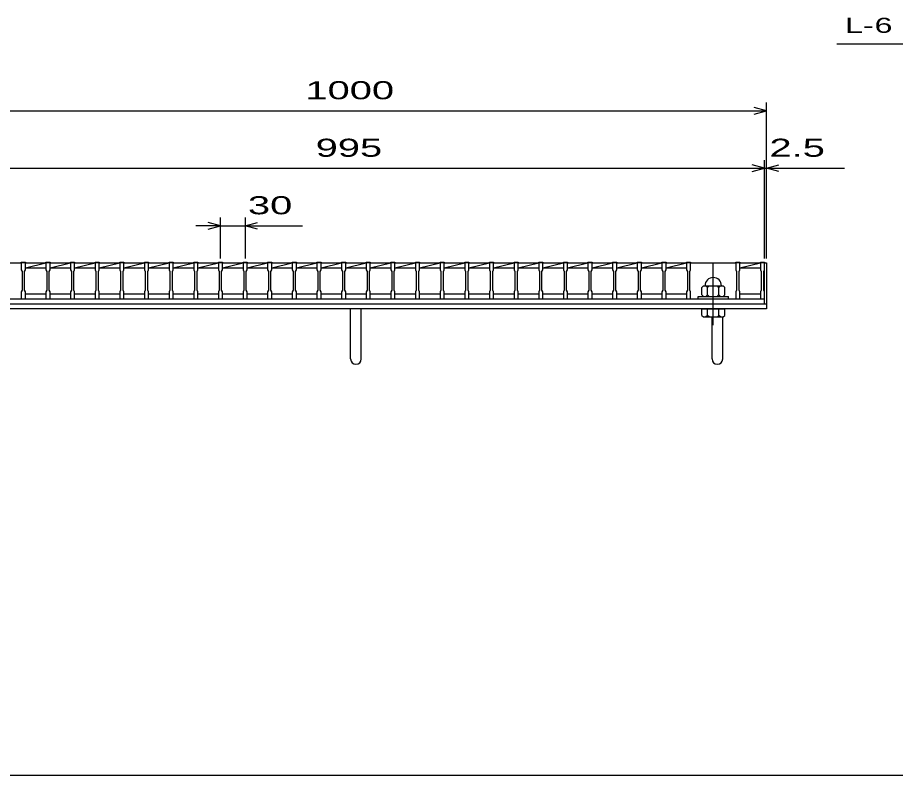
# Model space of a CAD drawing. Units: millimetres, scale not verified. Extents: x -1820 to 1731, y -1282 to 1054.
# Drawn here: x -1262 to -194, y -1146 to -224 of the extents above; entities that cross this region are included whole.
import ezdxf
from ezdxf.enums import TextEntityAlignment as Align

# ---------------------------------------------------------------- set-up
doc = ezdxf.new("R2010")
doc.units = ezdxf.units.MM
doc.header["$LTSCALE"] = 10
doc.linetypes.add('CHAIN', pattern=[18.5, 12, -1.5, 3.5, -1.5])
for name, color, linetype, lineweight in [('0_2', 150, 'Continuous', 25), ('16', 3, 'Continuous', 25), ('19', 6, 'Continuous', 25), ('22', 4, 'Continuous', 25)]:
    doc.layers.add(name, color=color, linetype=linetype, lineweight=lineweight)
doc.styles.add('ベクトル', font='')
doc.styles.get('ベクトル').set_extended_font_data('ベクトル')

msp = doc.modelspace()

# ---------------------------------------------------------------- linework, layer by layer
at = {"layer": '0_2'}
msp.add_line((1731, -1146.5), (-1729, -1146.5), dxfattribs=at)
at = {"layer": '16'}
for p, q in [((-1313, -522.5), (-1258, -522.5)), ((-1258, -522.5), (-1258, -521.8)), ((-1258, -521.8), (-1253, -521.8)), ((-1258, -522.5), (-1258, -531)), ((-1253, -522.5), (-1258, -522.5)), ((-1253, -521.8), (-1253, -522.5)), ((-1253, -531), (-1253, -522.5)), ((-1253, -522.5), (-1228, -522.5)), ((-1253, -528.5), (-1228, -522.5)), ((-1228, -522.5), (-1228, -521.8)), ((-1228, -521.8), (-1223, -521.8)), ((-1228, -522.5), (-1228, -531)), ((-1223, -522.5), (-1228, -522.5)), ((-1223, -521.8), (-1223, -522.5)), ((-1223, -531), (-1223, -522.5)), ((-1223, -522.5), (-1198, -522.5)), ((-1223, -528.5), (-1198, -522.5)), ((-1198, -522.5), (-1198, -521.8)), ((-1198, -521.8), (-1193, -521.8)), ((-1198, -522.5), (-1198, -531)), ((-1193, -522.5), (-1198, -522.5)), ((-1193, -521.8), (-1193, -522.5)), ((-1193, -531), (-1193, -522.5)), ((-1193, -522.5), (-1168, -522.5)), ((-1193, -528.5), (-1168, -522.5)), ((-1168, -522.5), (-1168, -521.8)), ((-1168, -521.8), (-1163, -521.8)), ((-1168, -522.5), (-1168, -531)), ((-1163, -522.5), (-1168, -522.5)), ((-1163, -521.8), (-1163, -522.5)), ((-1163, -531), (-1163, -522.5)), ((-1163, -522.5), (-1138, -522.5)), ((-1163, -528.5), (-1138, -522.5)), ((-1138, -522.5), (-1138, -521.8)), ((-1138, -521.8), (-1133, -521.8)), ((-1138, -522.5), (-1138, -531)), ((-1133, -522.5), (-1138, -522.5)), ((-1133, -521.8), (-1133, -522.5)), ((-1133, -531), (-1133, -522.5)), ((-1133, -522.5), (-1108, -522.5)), ((-1133, -528.5), (-1108, -522.5)), ((-1108, -522.5), (-1108, -521.8)), ((-1108, -521.8), (-1103, -521.8)), ((-1108, -522.5), (-1108, -531)), ((-1103, -522.5), (-1108, -522.5)), ((-1103, -521.8), (-1103, -522.5)), ((-1103, -531), (-1103, -522.5)), ((-1103, -522.5), (-1078, -522.5)), ((-1103, -528.5), (-1078, -522.5)), ((-1078, -522.5), (-1078, -521.8)), ((-1078, -521.8), (-1073, -521.8)), ((-1078, -522.5), (-1078, -531)), ((-1073, -522.5), (-1078, -522.5)), ((-1073, -521.8), (-1073, -522.5)), ((-1073, -531), (-1073, -522.5)), ((-1073, -522.5), (-1048, -522.5)), ((-1073, -528.5), (-1048, -522.5)), ((-1048, -522.5), (-1048, -521.8)), ((-1048, -521.8), (-1043, -521.8)), ((-1048, -522.5), (-1048, -531)), ((-1043, -522.5), (-1048, -522.5)), ((-1043, -521.8), (-1043, -522.5)), ((-1043, -531), (-1043, -522.5)), ((-1043, -522.5), (-1018, -522.5)), ((-1043, -528.5), (-1018, -522.5)), ((-1018, -522.5), (-1018, -521.8)), ((-1018, -521.8), (-1013, -521.8)), ((-1018, -522.5), (-1018, -531)), ((-1013, -522.5), (-1018, -522.5)), ((-1013, -521.8), (-1013, -522.5)), ((-1013, -531), (-1013, -522.5)), ((-1013, -522.5), (-988, -522.5)), ((-1013, -528.5), (-988, -522.5)), ((-988, -522.5), (-988, -521.8)), ((-988, -521.8), (-983, -521.8)), ((-988, -522.5), (-988, -531)), ((-983, -522.5), (-988, -522.5)), ((-983, -521.8), (-983, -522.5)), ((-983, -531), (-983, -522.5)), ((-983, -522.5), (-958, -522.5)), ((-983, -528.5), (-958, -522.5)), ((-958, -522.5), (-958, -521.8)), ((-958, -521.8), (-953, -521.8)), ((-958, -522.5), (-958, -531)), ((-953, -522.5), (-958, -522.5)), ((-953, -521.8), (-953, -522.5)), ((-953, -531), (-953, -522.5)), ((-953, -522.5), (-928, -522.5)), ((-953, -528.5), (-928, -522.5)), ((-928, -522.5), (-928, -521.8)), ((-928, -521.8), (-923, -521.8)), ((-928, -522.5), (-928, -531)), ((-923, -522.5), (-928, -522.5)), ((-923, -521.8), (-923, -522.5)), ((-923, -531), (-923, -522.5)), ((-923, -522.5), (-898, -522.5)), ((-923, -528.5), (-898, -522.5)), ((-898, -522.5), (-898, -521.8)), ((-898, -521.8), (-893, -521.8)), ((-898, -522.5), (-898, -531)), ((-893, -522.5), (-898, -522.5)), ((-893, -521.8), (-893, -522.5)), ((-893, -531), (-893, -522.5)), ((-893, -522.5), (-868, -522.5)), ((-893, -528.5), (-868, -522.5)), ((-868, -522.5), (-868, -521.8)), ((-868, -521.8), (-863, -521.8)), ((-868, -522.5), (-868, -531)), ((-863, -522.5), (-868, -522.5)), ((-863, -521.8), (-863, -522.5)), ((-863, -531), (-863, -522.5)), ((-863, -522.5), (-838, -522.5)), ((-863, -528.5), (-838, -522.5)), ((-838, -522.5), (-838, -521.8)), ((-838, -521.8), (-833, -521.8)), ((-838, -522.5), (-838, -531)), ((-833, -522.5), (-838, -522.5)), ((-833, -521.8), (-833, -522.5)), ((-833, -531), (-833, -522.5)), ((-833, -522.5), (-808, -522.5)), ((-833, -528.5), (-808, -522.5)), ((-808, -522.5), (-808, -521.8)), ((-808, -521.8), (-803, -521.8)), ((-808, -522.5), (-808, -531)), ((-803, -522.5), (-808, -522.5)), ((-803, -521.8), (-803, -522.5)), ((-803, -531), (-803, -522.5)), ((-803, -522.5), (-778, -522.5)), ((-803, -528.5), (-778, -522.5)), ((-778, -522.5), (-778, -521.8)), ((-778, -521.8), (-773, -521.8)), ((-778, -522.5), (-778, -531)), ((-773, -522.5), (-778, -522.5)), ((-773, -521.8), (-773, -522.5)), ((-773, -531), (-773, -522.5)), ((-773, -522.5), (-748, -522.5)), ((-773, -528.5), (-748, -522.5)), ((-748, -522.5), (-748, -521.8)), ((-748, -521.8), (-743, -521.8)), ((-748, -522.5), (-748, -531)), ((-743, -522.5), (-748, -522.5)), ((-743, -521.8), (-743, -522.5)), ((-743, -531), (-743, -522.5)), ((-743, -522.5), (-718, -522.5)), ((-743, -528.5), (-718, -522.5)), ((-718, -522.5), (-718, -521.8)), ((-718, -521.8), (-713, -521.8)), ((-718, -522.5), (-718, -531)), ((-713, -522.5), (-718, -522.5)), ((-713, -521.8), (-713, -522.5)), ((-713, -531), (-713, -522.5)), ((-713, -522.5), (-688, -522.5)), ((-713, -528.5), (-688, -522.5)), ((-688, -522.5), (-688, -521.8)), ((-688, -521.8), (-683, -521.8)), ((-688, -522.5), (-688, -531)), ((-683, -522.5), (-688, -522.5)), ((-683, -521.8), (-683, -522.5)), ((-683, -531), (-683, -522.5)), ((-683, -522.5), (-658, -522.5)), ((-683, -528.5), (-658, -522.5)), ((-658, -522.5), (-658, -521.8)), ((-658, -521.8), (-653, -521.8)), ((-658, -522.5), (-658, -531)), ((-653, -522.5), (-658, -522.5)), ((-653, -521.8), (-653, -522.5)), ((-653, -531), (-653, -522.5)), ((-653, -522.5), (-628, -522.5)), ((-653, -528.5), (-628, -522.5)), ((-628, -522.5), (-628, -521.8)), ((-628, -521.8), (-623, -521.8)), ((-628, -522.5), (-628, -531)), ((-623, -522.5), (-628, -522.5)), ((-623, -521.8), (-623, -522.5)), ((-623, -531), (-623, -522.5)), ((-623, -522.5), (-598, -522.5)), ((-623, -528.5), (-598, -522.5)), ((-598, -522.5), (-598, -521.8)), ((-598, -521.8), (-593, -521.8)), ((-598, -522.5), (-598, -531)), ((-593, -522.5), (-598, -522.5)), ((-593, -521.8), (-593, -522.5)), ((-593, -531), (-593, -522.5)), ((-593, -522.5), (-568, -522.5)), ((-593, -528.5), (-568, -522.5)), ((-568, -522.5), (-568, -521.8)), ((-568, -521.8), (-563, -521.8)), ((-568, -522.5), (-568, -531)), ((-563, -522.5), (-568, -522.5)), ((-563, -521.8), (-563, -522.5)), ((-563, -531), (-563, -522.5)), ((-563, -522.5), (-538, -522.5)), ((-563, -528.5), (-538, -522.5)), ((-538, -522.5), (-538, -521.8)), ((-538, -521.8), (-533, -521.8)), ((-538, -522.5), (-538, -531)), ((-533, -522.5), (-538, -522.5)), ((-533, -521.8), (-533, -522.5)), ((-533, -531), (-533, -522.5)), ((-533, -522.5), (-508, -522.5)), ((-533, -528.5), (-508, -522.5)), ((-508, -522.5), (-508, -521.8)), ((-508, -521.8), (-503, -521.8)), ((-508, -522.5), (-508, -531)), ((-503, -522.5), (-508, -522.5)), ((-503, -521.8), (-503, -522.5)), ((-503, -531), (-503, -522.5)), ((-503, -522.5), (-478, -522.5)), ((-503, -528.5), (-478, -522.5)), ((-478, -522.5), (-478, -521.8)), ((-478, -521.8), (-473, -521.8)), ((-478, -522.5), (-478, -531)), ((-473, -522.5), (-478, -522.5)), ((-473, -521.8), (-473, -522.5)), ((-473, -531), (-473, -522.5)), ((-473, -522.5), (-448, -522.5)), ((-473, -528.5), (-448, -522.5)), ((-448, -522.5), (-448, -521.8)), ((-448, -521.8), (-443, -521.8)), ((-448, -522.5), (-448, -531)), ((-443, -522.5), (-448, -522.5)), ((-443, -521.8), (-443, -522.5)), ((-443, -531), (-443, -522.5)), ((-443, -522.5), (-388, -522.5)), ((-388, -522.5), (-388, -521.8)), ((-388, -521.8), (-383, -521.8)), ((-388, -522.5), (-388, -531)), ((-383, -522.5), (-388, -522.5)), ((-383, -521.8), (-383, -522.5)), ((-383, -531), (-383, -522.5)), ((-383, -522.5), (-358, -522.5)), ((-383, -528.5), (-358, -522.5)), ((-358, -522.5), (-358, -521.8)), ((-358, -521.8), (-353, -521.8)), ((-358, -522.5), (-358, -531)), ((-353, -522.5), (-358, -522.5)), ((-353, -521.8), (-353, -522.5)), ((-353, -531), (-353, -522.5)), ((-353, -560.5), (-353, -522.5)), ((-1258, -531), (-1257, -533)), ((-1257, -533), (-1257, -556)), ((-1254, -533), (-1253, -531)), ((-1254, -556), (-1254, -533)), ((-1253, -528.5), (-1228, -528.5)), ((-1228, -531), (-1227, -533)), ((-1227, -533), (-1227, -556)), ((-1224, -533), (-1223, -531)), ((-1224, -556), (-1224, -533)), ((-1223, -528.5), (-1198, -528.5)), ((-1198, -531), (-1197, -533)), ((-1197, -533), (-1197, -556)), ((-1194, -533), (-1193, -531)), ((-1194, -556), (-1194, -533)), ((-1193, -528.5), (-1168, -528.5)), ((-1168, -531), (-1167, -533)), ((-1167, -533), (-1167, -556)), ((-1164, -533), (-1163, -531)), ((-1164, -556), (-1164, -533)), ((-1163, -528.5), (-1138, -528.5)), ((-1138, -531), (-1137, -533)), ((-1137, -533), (-1137, -556)), ((-1134, -533), (-1133, -531)), ((-1134, -556), (-1134, -533)), ((-1133, -528.5), (-1108, -528.5)), ((-1108, -531), (-1107, -533)), ((-1107, -533), (-1107, -556)), ((-1104, -533), (-1103, -531)), ((-1104, -556), (-1104, -533)), ((-1103, -528.5), (-1078, -528.5)), ((-1078, -531), (-1077, -533)), ((-1077, -533), (-1077, -556)), ((-1074, -533), (-1073, -531)), ((-1074, -556), (-1074, -533)), ((-1073, -528.5), (-1048, -528.5)), ((-1048, -531), (-1047, -533)), ((-1047, -533), (-1047, -556)), ((-1044, -533), (-1043, -531)), ((-1044, -556), (-1044, -533)), ((-1043, -528.5), (-1018, -528.5)), ((-1018, -531), (-1017, -533)), ((-1017, -533), (-1017, -556)), ((-1014, -533), (-1013, -531)), ((-1014, -556), (-1014, -533)), ((-1013, -528.5), (-988, -528.5)), ((-988, -531), (-987, -533)), ((-987, -533), (-987, -556)), ((-984, -533), (-983, -531)), ((-984, -556), (-984, -533)), ((-983, -528.5), (-958, -528.5)), ((-958, -531), (-957, -533)), ((-957, -533), (-957, -556)), ((-954, -533), (-953, -531)), ((-954, -556), (-954, -533)), ((-953, -528.5), (-928, -528.5)), ((-928, -531), (-927, -533)), ((-927, -533), (-927, -556)), ((-924, -533), (-923, -531)), ((-924, -556), (-924, -533)), ((-923, -528.5), (-898, -528.5)), ((-898, -531), (-897, -533)), ((-897, -533), (-897, -556)), ((-894, -533), (-893, -531)), ((-894, -556), (-894, -533)), ((-893, -528.5), (-868, -528.5)), ((-868, -531), (-867, -533)), ((-867, -533), (-867, -556)), ((-864, -533), (-863, -531)), ((-864, -556), (-864, -533)), ((-863, -528.5), (-838, -528.5)), ((-838, -531), (-837, -533)), ((-837, -533), (-837, -556)), ((-834, -533), (-833, -531)), ((-834, -556), (-834, -533)), ((-833, -528.5), (-808, -528.5)), ((-808, -531), (-807, -533)), ((-807, -533), (-807, -556)), ((-804, -533), (-803, -531)), ((-804, -556), (-804, -533)), ((-803, -528.5), (-778, -528.5)), ((-778, -531), (-777, -533)), ((-777, -533), (-777, -556)), ((-774, -533), (-773, -531)), ((-774, -556), (-774, -533)), ((-773, -528.5), (-748, -528.5)), ((-748, -531), (-747, -533)), ((-747, -533), (-747, -556)), ((-744, -533), (-743, -531)), ((-744, -556), (-744, -533)), ((-743, -528.5), (-718, -528.5)), ((-718, -531), (-717, -533)), ((-717, -533), (-717, -556)), ((-714, -533), (-713, -531)), ((-714, -556), (-714, -533)), ((-713, -528.5), (-688, -528.5)), ((-688, -531), (-687, -533)), ((-687, -533), (-687, -556)), ((-684, -533), (-683, -531)), ((-684, -556), (-684, -533)), ((-683, -528.5), (-658, -528.5)), ((-658, -531), (-657, -533)), ((-657, -533), (-657, -556)), ((-654, -533), (-653, -531)), ((-654, -556), (-654, -533)), ((-653, -528.5), (-628, -528.5)), ((-628, -531), (-627, -533)), ((-627, -533), (-627, -556)), ((-624, -533), (-623, -531)), ((-624, -556), (-624, -533)), ((-623, -528.5), (-598, -528.5)), ((-598, -531), (-597, -533)), ((-597, -533), (-597, -556)), ((-594, -533), (-593, -531)), ((-594, -556), (-594, -533)), ((-593, -528.5), (-568, -528.5)), ((-568, -531), (-567, -533)), ((-567, -533), (-567, -556)), ((-564, -533), (-563, -531)), ((-564, -556), (-564, -533)), ((-563, -528.5), (-538, -528.5)), ((-538, -531), (-537, -533)), ((-537, -533), (-537, -556)), ((-534, -533), (-533, -531)), ((-534, -556), (-534, -533)), ((-533, -528.5), (-508, -528.5)), ((-508, -531), (-507, -533)), ((-507, -533), (-507, -556)), ((-504, -533), (-503, -531)), ((-504, -556), (-504, -533)), ((-503, -528.5), (-478, -528.5)), ((-478, -531), (-477, -533)), ((-477, -533), (-477, -556)), ((-474, -533), (-473, -531)), ((-474, -556), (-474, -533)), ((-473, -528.5), (-448, -528.5)), ((-448, -531), (-447, -533)), ((-447, -533), (-447, -556)), ((-444, -533), (-443, -531)), ((-444, -556), (-444, -533)), ((-388, -531), (-387, -533)), ((-387, -533), (-387, -556)), ((-384, -533), (-383, -531)), ((-384, -556), (-384, -533)), ((-383, -528.5), (-358, -528.5)), ((-358, -531), (-357, -533)), ((-357, -533), (-357, -556)), ((-354, -533), (-353, -531)), ((-354, -556), (-354, -533)), ((-427.5, -550.5), (-429.5, -552.5)), ((-429.5, -561.5), (-429.5, -552.5)), ((-427.5, -550.5), (-403.5, -550.5)), ((-422.5, -552.5), (-424.5, -550.5)), ((-422.5, -552.5), (-420.5, -550.5)), ((-422.5, -561.5), (-422.5, -552.5)), ((-408.5, -552.5), (-410.5, -550.5)), ((-408.5, -552.5), (-406.5, -550.5)), ((-408.5, -561.5), (-408.5, -552.5)), ((-401.5, -552.5), (-403.5, -550.5)), ((-401.5, -561.5), (-401.5, -552.5)), ((-1257, -556), (-1258, -558)), ((-1258, -558), (-1258, -566.5)), ((-1253, -558), (-1254, -556)), ((-1253, -566.5), (-1253, -558)), ((-1253, -560.5), (-1228, -560.5)), ((-1227, -556), (-1228, -558)), ((-1228, -558), (-1228, -566.5)), ((-1223, -558), (-1224, -556)), ((-1223, -566.5), (-1223, -558)), ((-1223, -560.5), (-1198, -560.5)), ((-1197, -556), (-1198, -558)), ((-1198, -558), (-1198, -566.5)), ((-1193, -558), (-1194, -556)), ((-1193, -566.5), (-1193, -558)), ((-1193, -560.5), (-1168, -560.5)), ((-1167, -556), (-1168, -558)), ((-1168, -558), (-1168, -566.5)), ((-1163, -558), (-1164, -556)), ((-1163, -566.5), (-1163, -558)), ((-1163, -560.5), (-1138, -560.5)), ((-1137, -556), (-1138, -558)), ((-1138, -558), (-1138, -566.5)), ((-1133, -558), (-1134, -556)), ((-1133, -566.5), (-1133, -558)), ((-1133, -560.5), (-1108, -560.5)), ((-1107, -556), (-1108, -558)), ((-1108, -558), (-1108, -566.5)), ((-1103, -558), (-1104, -556)), ((-1103, -566.5), (-1103, -558)), ((-1103, -560.5), (-1078, -560.5)), ((-1077, -556), (-1078, -558)), ((-1078, -558), (-1078, -566.5)), ((-1073, -558), (-1074, -556)), ((-1073, -566.5), (-1073, -558)), ((-1073, -560.5), (-1048, -560.5)), ((-1047, -556), (-1048, -558)), ((-1048, -558), (-1048, -566.5)), ((-1043, -558), (-1044, -556)), ((-1043, -566.5), (-1043, -558)), ((-1043, -560.5), (-1018, -560.5)), ((-1017, -556), (-1018, -558)), ((-1018, -558), (-1018, -566.5)), ((-1013, -558), (-1014, -556)), ((-1013, -566.5), (-1013, -558)), ((-1013, -560.5), (-988, -560.5)), ((-987, -556), (-988, -558)), ((-988, -558), (-988, -566.5)), ((-983, -558), (-984, -556)), ((-983, -566.5), (-983, -558)), ((-983, -560.5), (-958, -560.5)), ((-957, -556), (-958, -558)), ((-958, -558), (-958, -566.5)), ((-953, -558), (-954, -556)), ((-953, -566.5), (-953, -558)), ((-953, -560.5), (-928, -560.5)), ((-927, -556), (-928, -558)), ((-928, -558), (-928, -566.5)), ((-923, -558), (-924, -556)), ((-923, -566.5), (-923, -558)), ((-923, -560.5), (-898, -560.5)), ((-897, -556), (-898, -558)), ((-898, -558), (-898, -566.5)), ((-893, -558), (-894, -556)), ((-893, -566.5), (-893, -558)), ((-893, -560.5), (-868, -560.5)), ((-867, -556), (-868, -558)), ((-868, -558), (-868, -566.5)), ((-863, -558), (-864, -556)), ((-863, -566.5), (-863, -558)), ((-863, -560.5), (-838, -560.5)), ((-837, -556), (-838, -558)), ((-838, -558), (-838, -566.5)), ((-833, -558), (-834, -556)), ((-833, -566.5), (-833, -558)), ((-833, -560.5), (-808, -560.5)), ((-807, -556), (-808, -558)), ((-808, -558), (-808, -566.5)), ((-803, -558), (-804, -556)), ((-803, -566.5), (-803, -558)), ((-803, -560.5), (-778, -560.5)), ((-777, -556), (-778, -558)), ((-778, -558), (-778, -566.5)), ((-773, -558), (-774, -556)), ((-773, -566.5), (-773, -558)), ((-773, -560.5), (-748, -560.5)), ((-747, -556), (-748, -558)), ((-748, -558), (-748, -566.5)), ((-743, -558), (-744, -556)), ((-743, -566.5), (-743, -558)), ((-743, -560.5), (-718, -560.5)), ((-717, -556), (-718, -558)), ((-718, -558), (-718, -566.5)), ((-713, -558), (-714, -556)), ((-713, -566.5), (-713, -558)), ((-713, -560.5), (-688, -560.5)), ((-687, -556), (-688, -558)), ((-688, -558), (-688, -566.5)), ((-683, -558), (-684, -556)), ((-683, -566.5), (-683, -558)), ((-683, -560.5), (-658, -560.5)), ((-657, -556), (-658, -558)), ((-658, -558), (-658, -566.5)), ((-653, -558), (-654, -556)), ((-653, -566.5), (-653, -558)), ((-653, -560.5), (-628, -560.5)), ((-627, -556), (-628, -558)), ((-628, -558), (-628, -566.5)), ((-623, -558), (-624, -556)), ((-623, -566.5), (-623, -558)), ((-623, -560.5), (-598, -560.5)), ((-597, -556), (-598, -558)), ((-598, -558), (-598, -566.5)), ((-593, -558), (-594, -556)), ((-593, -566.5), (-593, -558)), ((-593, -560.5), (-568, -560.5)), ((-567, -556), (-568, -558)), ((-568, -558), (-568, -566.5)), ((-563, -558), (-564, -556)), ((-563, -566.5), (-563, -558)), ((-563, -560.5), (-538, -560.5)), ((-537, -556), (-538, -558)), ((-538, -558), (-538, -566.5)), ((-533, -558), (-534, -556)), ((-533, -566.5), (-533, -558)), ((-533, -560.5), (-508, -560.5)), ((-507, -556), (-508, -558)), ((-508, -558), (-508, -566.5)), ((-503, -558), (-504, -556)), ((-503, -566.5), (-503, -558)), ((-503, -560.5), (-478, -560.5)), ((-477, -556), (-478, -558)), ((-478, -558), (-478, -566.5)), ((-473, -558), (-474, -556)), ((-473, -566.5), (-473, -558)), ((-473, -560.5), (-448, -560.5)), ((-447, -556), (-448, -558)), ((-448, -558), (-448, -566.5)), ((-443, -558), (-444, -556)), ((-443, -566.5), (-443, -558)), ((-434, -566.5), (-434, -563.5)), ((-434, -563.5), (-397, -563.5)), ((-429.5, -561.5), (-427.5, -563.5)), ((-424.5, -563.5), (-422.5, -561.5)), ((-422.5, -561.5), (-420.5, -563.5)), ((-410.5, -563.5), (-408.5, -561.5)), ((-408.5, -561.5), (-406.5, -563.5)), ((-403.5, -563.5), (-401.5, -561.5)), ((-397, -566.5), (-397, -563.5)), ((-387, -556), (-388, -558)), ((-388, -558), (-388, -566.5)), ((-383, -558), (-384, -556)), ((-383, -566.5), (-383, -558)), ((-383, -560.5), (-358, -560.5)), ((-357, -556), (-358, -558)), ((-358, -558), (-358, -566.5)), ((-353, -558), (-354, -556)), ((-353, -566.5), (-353, -558)), ((-1348, -566.5), (-353, -566.5)), ((-1348, -572.5), (-353, -572.5)), ((-1313, -566.5), (-1258, -566.5)), ((-1258, -566.5), (-1253, -566.5)), ((-1228, -566.5), (-1223, -566.5)), ((-1198, -566.5), (-1193, -566.5)), ((-1168, -566.5), (-1163, -566.5)), ((-1138, -566.5), (-1133, -566.5)), ((-1108, -566.5), (-1103, -566.5)), ((-1078, -566.5), (-1073, -566.5)), ((-1048, -566.5), (-1043, -566.5)), ((-1018, -566.5), (-1013, -566.5)), ((-988, -566.5), (-983, -566.5)), ((-958, -566.5), (-953, -566.5)), ((-928, -566.5), (-923, -566.5)), ((-898, -566.5), (-893, -566.5)), ((-868, -566.5), (-863, -566.5)), ((-838, -566.5), (-833, -566.5)), ((-808, -566.5), (-803, -566.5)), ((-778, -566.5), (-773, -566.5)), ((-748, -566.5), (-743, -566.5)), ((-718, -566.5), (-713, -566.5)), ((-688, -566.5), (-683, -566.5)), ((-658, -566.5), (-653, -566.5)), ((-628, -566.5), (-623, -566.5)), ((-598, -566.5), (-593, -566.5)), ((-568, -566.5), (-563, -566.5)), ((-538, -566.5), (-533, -566.5)), ((-508, -566.5), (-503, -566.5)), ((-478, -566.5), (-473, -566.5)), ((-448, -566.5), (-443, -566.5)), ((-443, -566.5), (-388, -566.5)), ((-434, -566.5), (-397, -566.5)), ((-388, -566.5), (-383, -566.5)), ((-358, -566.5), (-353, -566.5)), ((-353, -572.5), (-353, -566.5))]:
    msp.add_line(p, q, dxfattribs=at)
at = {"layer": '16', "linetype": 'CHAIN'}
msp.add_line((-415.5, -598.5), (-415.5, -523.5), dxfattribs=at)
at = {"layer": '16'}
msp.add_arc((-415.5, -550.5), 10, 0, 180, dxfattribs=at)
at = {"layer": '19'}
for p, q in [((-353, -522.5), (-350.5, -522.5)), ((-350.5, -522.5), (-350.5, -572.5)), ((-1350.5, -572.5), (-350.5, -572.5)), ((-350.5, -572.5), (-350.5, -578.5)), ((-350.5, -578.5), (-1350.5, -578.5)), ((-857, -639.61), (-857, -578.5)), ((-844, -639.61), (-844, -578.5)), ((-429.5, -586.5), (-429.5, -578.5)), ((-429.5, -578.5), (-401.5, -578.5)), ((-429.5, -586.5), (-427.5, -588.5)), ((-422.5, -586.5), (-424.5, -588.5)), ((-422.5, -586.5), (-422.5, -578.5)), ((-420.5, -588.5), (-422.5, -586.5)), ((-408.5, -586.5), (-410.5, -588.5)), ((-408.5, -586.5), (-408.5, -578.5)), ((-406.5, -588.5), (-408.5, -586.5)), ((-403.5, -588.5), (-401.5, -586.5)), ((-401.5, -586.5), (-401.5, -578.5)), ((-427.5, -588.5), (-403.5, -588.5)), ((-417, -639.61), (-417, -588.5)), ((-404, -639.61), (-404, -588.5))]:
    msp.add_line(p, q, dxfattribs=at)
for centre in [(-850.5, -639.61), (-410.5, -639.61)]:
    msp.add_arc(centre, 6.5, 180, 0, dxfattribs=at)
at = {"layer": '22'}
for p, q in [((-265, -256), (-65, -256)), ((-350.5, -517.5), (-350.5, -327.5)), ((-1350.5, -337.5), (-350.5, -337.5)), ((-350.5, -337.5), (-365.5, -333.5)), ((-365.5, -341.5), (-350.5, -337.5)), ((-353, -407.5), (-368, -403.5)), ((-353, -517.5), (-353, -397.5)), ((-350.5, -517.5), (-350.5, -397.5)), ((-350.5, -407.5), (-335.5, -403.5)), ((-1348, -407.5), (-353, -407.5)), ((-368, -411.5), (-353, -407.5)), ((-353, -407.5), (-350.5, -407.5)), ((-335.5, -411.5), (-350.5, -407.5)), ((-350.5, -407.5), (-255.5, -407.5)), ((-1015.5, -517.5), (-1015.5, -467.5)), ((-985.5, -467.5), (-985.5, -517.5)), ((-1015.5, -477.5), (-1045.5, -477.5)), ((-1015.5, -477.5), (-1030.5, -473.5)), ((-1030.5, -481.5), (-1015.5, -477.5)), ((-1015.5, -477.5), (-985.5, -477.5)), ((-985.5, -477.5), (-970.5, -473.5)), ((-970.5, -481.5), (-985.5, -477.5)), ((-985.5, -477.5), (-915.5, -477.5))]:
    msp.add_line(p, q, dxfattribs=at)

# ---------------------------------------------------------------- texts
at = {"layer": '22', "color": 2, "style": 'ベクトル'}
for s, height, width, p in [('L-', 18.33, 1.6, (-255, -233.5)), (' 6 ', 18.33, 1.6, (-230, -233.5)), (' 1000 ', 21.99, 1.65, (-925.5, -312.5)), (' 995 ', 21.99, 1.65, (-913, -382.5)), (' 2.5 ', 21.99, 1.65, (-360.5, -382.5)), (' 30 ', 21.99, 1.65, (-995.5, -452.5))]:
    msp.add_text(s, height=height, dxfattribs=dict(at, width=width)).set_placement(p, align=Align.MIDDLE_LEFT)

doc.saveas('drawing.dxf')
